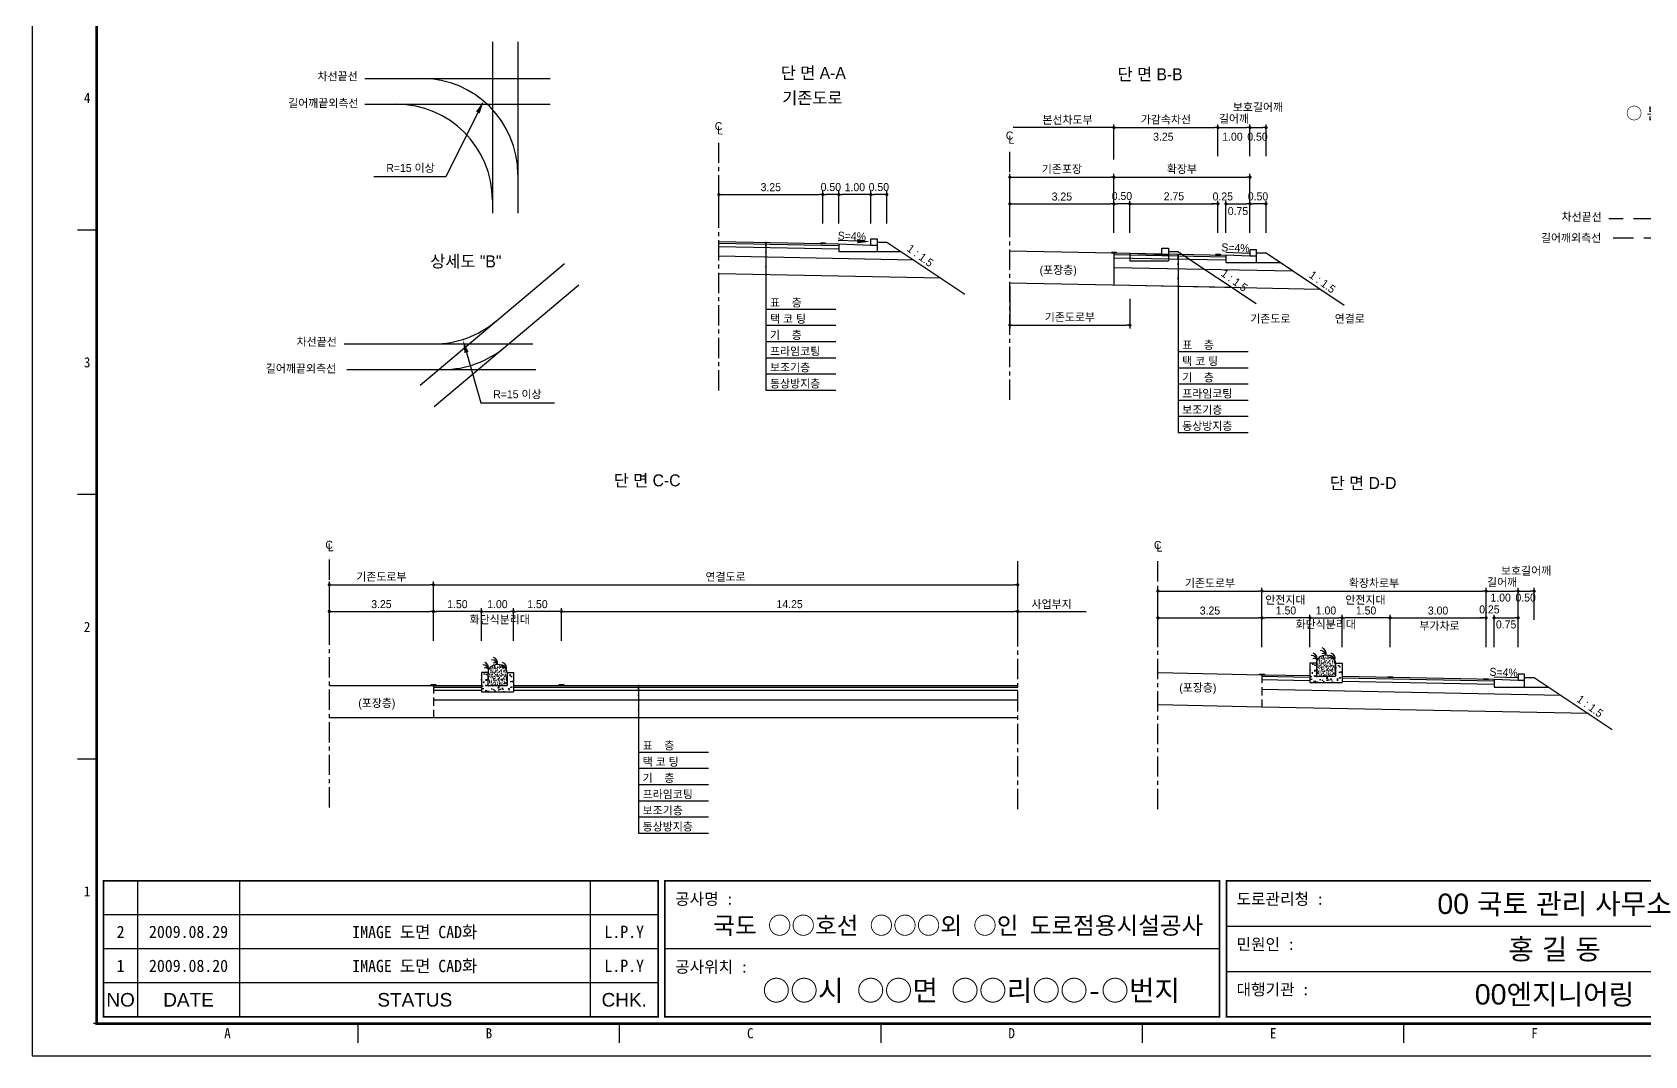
# Model space of a CAD drawing. Header units: millimetres. Extents: x 459 to 882, y -1 to 298.
# Drawn here: x 459 to 710.8, y -1.1 to 158.8 of the extents above; entities that cross this region are included whole.
import ezdxf
from ezdxf.enums import TextEntityAlignment as Align

# ---------------------------------------------------------------- set-up
doc = ezdxf.new("R2010")
doc.units = ezdxf.units.MM
doc.linetypes.add('CENTER', pattern=[50.8, 31.75, -6.35, 6.35, -6.35])
doc.linetypes.add('HIDDEN', pattern=[9.525, 6.35, -3.175])
for name, color, linetype in [('CC-GSTR-0004', 4, 'Continuous'), ('CZ-DIMT-0002', 7, 'Continuous'), ('CZ-EXST-0002', 1, 'Continuous'), ('CZ-LIN1-0007', 7, 'Continuous'), ('CZ-LIN2-0003', 3, 'Continuous'), ('CZ-LINE-0001', 7, 'Continuous'), ('CZ-TEXT-BOX0', 7, 'Continuous'), ('TITLE', 7, 'Continuous')]:
    doc.layers.add(name, color=color, linetype=linetype)
doc.styles.add('견고딕', font='arial.ttf')
doc.styles.add('돋움', font='')
doc.styles.add('돋음체', font='')
doc.styles.get('돋움').set_extended_font_data('Dotum')
doc.styles.get('돋음체').set_extended_font_data('DotumChe')

# ---------------------------------------------------------------- blocks, each defined once
blk = doc.blocks.new('_Dot')
at = {"color": 0, "linetype": 'ByBlock', "lineweight": -2}
blk.add_line((-0.5, 0), (-1, 0), dxfattribs=at)
at = {"color": 0, "linetype": 'ByBlock', "const_width": 0.5}
blk.add_lwpolyline([(-0.25, 0, 1), (0.25, 0, 1)], format="xyb", close=True, dxfattribs=at)

msp = doc.modelspace()

# ---------------------------------------------------------------- hatches: boundary and pattern name
at = {"layer": 'CZ-EXST-0002'}
h = msp.add_hatch(dxfattribs=at)
h.set_pattern_fill('AR-SAND', color=256, scale=0.01, style=0)
h.set_pattern_definition([(37.5, (-449.55384, 3541.0458), (-0.016000313, 0.489413237), [0, -0.38608, 0, -0.4318, 0, -0.41275]), (7.5, (-449.55384, 3541.0458), (0.44952328, 0.7168251), [0, -0.20828, 0, -0.34798, 0, -0.13335]), (327.5, (-449.86626, 3541.0458), (0.79099237, 0.001437185), [0, -0.127, 0, -0.4572, 0, -0.5969]), (317.5, (-449.86626, 3541.0458), (0.76355645, 0.22292932), [0, -0.0635, 0, -0.29972, 0, -0.3429])])
edge = h.paths.add_edge_path()
edge.add_ellipse((661.06, 60.2), major_axis=(-1.5, 0), ratio=0.829212, start_angle=180, end_angle=360)
edge.add_line((659.56, 60.2), (659.56, 58.2))
edge.add_line((659.56, 58.2), (662.56, 58.2))
edge.add_line((662.56, 58.2), (662.56, 60.2))
h = msp.add_hatch(dxfattribs=at)
h.set_pattern_fill('AR-CONC', color=256, scale=0.01, style=0)
h.set_pattern_definition([(50, (-578.9567, 3539.5826), (1.8218467, -0.15939086), [0.1905, -2.0955]), (355, (-578.9567, 3539.5826), (-0.3524283, 1.9105664), [0.1524, -1.6764]), (100.451, (-578.8049, 3539.5693), (1.469425, 1.7511669), [0.1619, -1.7809]), (46.1842, (-578.9567, 3540.0906), (2.7107904, -0.4204233), [0.28575, -3.14325]), (96.6356, (-578.7308, 3540.0556), (2.3740423, 2.4742556), [0.24285, -2.67135]), (351.184, (-578.9567, 3540.0906), (2.374046, 2.4742512), [0.2286, -2.5146]), (21, (-578.7027, 3539.9636), (1.5161488, -1.0226552), [0.1905, -2.0955]), (326, (-578.7027, 3539.9636), (0.6180203, 1.8418797), [0.1524, -1.6764]), (71.4514, (-578.5764, 3539.8784), (2.1341649, 0.8192286), [0.1619, -1.7809]), (37.5, (-578.9567, 3539.5826), (0.03088603, 0.84555039), [0, -1.65608, 0, -1.7018, 0, -1.68275]), (7.5, (-578.9567, 3539.5826), (0.66819663, 1.00180575), [0, -0.97028, 0, -1.61798, 0, -0.64135]), (327.5, (-579.5231, 3539.5826), (1.35590595, -0.05728744), [0, -0.635, 0, -1.9812, 0, -2.6289]), (317.5, (-579.7771, 3539.5826), (1.4812918, 0.2542649), [0, -0.8255, 0, -1.31572, 0, -1.8669])])
h.paths.add_polyline_path([(534.16, 55.74), (534.16, 58.74), (533.16, 58.74), (533.16, 56.74), (530.16, 56.74), (530.16, 58.74), (529.16, 58.74), (529.16, 55.74)])
h = msp.add_hatch(dxfattribs=at)
h.set_pattern_fill('AR-SAND', color=256, scale=0.01, style=0)
h.set_pattern_definition([(37.5, (-578.9567, 3539.5826), (-0.016000313, 0.489413237), [0, -0.38608, 0, -0.4318, 0, -0.41275]), (7.5, (-578.9567, 3539.5826), (0.44952328, 0.7168251), [0, -0.20828, 0, -0.34798, 0, -0.13335]), (327.5, (-579.26912, 3539.5826), (0.79099237, 0.001437185), [0, -0.127, 0, -0.4572, 0, -0.5969]), (317.5, (-579.2691, 3539.5826), (0.76355645, 0.22292932), [0, -0.0635, 0, -0.29972, 0, -0.3429])])
edge = h.paths.add_edge_path()
edge.add_ellipse((531.66, 58.74), major_axis=(-1.5, 0), ratio=0.829212, start_angle=180, end_angle=360)
edge.add_line((530.16, 58.74), (530.16, 56.74))
edge.add_line((530.16, 56.74), (533.16, 56.74))
edge.add_line((533.16, 56.74), (533.16, 58.74))
h = msp.add_hatch(dxfattribs=at)
h.set_pattern_fill('AR-CONC', color=256, scale=0.01, style=0)
h.set_pattern_definition([(50, (-449.5538, 3541.0458), (1.8218467, -0.15939086), [0.1905, -2.0955]), (355, (-449.5538, 3541.0458), (-0.3524283, 1.9105664), [0.1524, -1.6764]), (100.451, (-449.402, 3541.0325), (1.469425, 1.7511669), [0.1619, -1.7809]), (46.1842, (-449.5538, 3541.5538), (2.7107904, -0.4204233), [0.28575, -3.14325]), (96.6356, (-449.328, 3541.5187), (2.3740423, 2.4742556), [0.24285, -2.67135]), (351.184, (-449.5538, 3541.5538), (2.374046, 2.4742512), [0.2286, -2.5146]), (21, (-449.2998, 3541.4268), (1.5161488, -1.0226552), [0.1905, -2.0955]), (326, (-449.2998, 3541.4268), (0.6180203, 1.8418797), [0.1524, -1.6764]), (71.4514, (-449.1735, 3541.3416), (2.1341649, 0.8192286), [0.1619, -1.7809]), (37.5, (-449.55384, 3541.0458), (0.03088603, 0.84555039), [0, -1.65608, 0, -1.7018, 0, -1.68275]), (7.5, (-449.5538, 3541.0458), (0.66819663, 1.00180575), [0, -0.97028, 0, -1.61798, 0, -0.64135]), (327.5, (-450.12026, 3541.0458), (1.35590595, -0.05728744), [0, -0.635, 0, -1.9812, 0, -2.6289]), (317.5, (-450.3743, 3541.0458), (1.4812918, 0.2542649), [0, -0.8255, 0, -1.31572, 0, -1.8669])])
h.paths.add_polyline_path([(663.56, 57.2), (663.56, 60.2), (662.56, 60.2), (662.56, 58.2), (659.56, 58.2), (659.56, 60.2), (658.56, 60.2), (658.56, 57.2)])
at = {"layer": 'CZ-LIN1-0007'}
for points in [[(582.85, 125.77), (582.85, 125.89), (582.1, 125.91), (582.1, 125.78)], [(628.31, 124.31), (628.31, 124.44), (627.56, 124.45), (627.56, 124.33)], [(644.56, 123.99), (644.56, 124.11), (643.81, 124.13), (643.81, 124)], [(651.44, 58.36), (651.44, 58.48), (650.69, 58.5), (650.69, 58.37)], [(671.44, 57.96), (671.44, 58.08), (670.69, 58.1), (670.69, 57.97)], [(522.04, 56.74), (522.04, 56.86), (521.29, 56.86), (521.29, 56.74)], [(542.04, 56.74), (542.04, 56.86), (541.29, 56.86), (541.29, 56.74)], [(686.44, 57.66), (686.44, 57.78), (685.69, 57.8), (685.69, 57.67)]]:
    msp.add_hatch(color=256, dxfattribs=at).paths.add_polyline_path(points)

# ---------------------------------------------------------------- linework, layer by layer
at = {"color": 0, "linetype": 'ByBlock', "lineweight": -2}
for p, q in [((627.69, 143.91), (627.44, 143.91)), ((613.16, 68.29), (613.41, 68.29))]:
    msp.add_line(p, q, dxfattribs=at)
at = {"color": 0, "linetype": 'ByBlock', "const_width": 0.25}
for points in [[(627.81, 143.91, 1), (628.06, 143.91, 1)], [(613.04, 68.29, 1), (612.79, 68.29, 1)]]:
    msp.add_lwpolyline(points, format="xyb", close=True, dxfattribs=at)
at = {"layer": 'CC-GSTR-0004'}
for p, q in [((589.98, 126.53), (590.98, 126.53)), ((589.98, 125.53), (589.98, 126.53)), ((590.98, 126.53), (590.98, 124.53)), ((584.98, 125.73), (589.98, 125.53)), ((584.98, 125.73), (584.98, 124.53)), ((584.98, 124.53), (590.98, 124.53)), ((589.98, 125.53), (590.98, 125.53))]:
    msp.add_line(p, q, dxfattribs=at)
for points in [[(650.19, 123.82), (649.19, 123.82), (645.44, 123.97), (645.44, 122.82), (650.19, 122.82), (650.19, 124.82), (649.19, 124.82), (649.19, 123.82)], [(692.06, 57.49), (691.06, 57.49), (687.31, 57.64), (687.31, 56.49), (692.06, 56.49), (692.06, 58.49), (691.06, 58.49), (691.06, 57.49)]]:
    msp.add_lwpolyline(points, dxfattribs=at)
at = {"layer": 'CZ-EXST-0002'}
for p, q in [((530.87, 157.33), (530.87, 130.55)), ((534.85, 157.33), (534.85, 130.55)), ((510.97, 151.59), (539.92, 151.59)), ((510.97, 147.57), (539.92, 147.57)), ((611.69, 124.64), (630.44, 124.27)), ((630.44, 124.27), (635.44, 124.07)), ((630.44, 124.27), (630.44, 123.07)), ((635.44, 125.07), (636.44, 125.07)), ((635.44, 124.07), (635.44, 125.07)), ((635.44, 124.07), (636.44, 124.07)), ((636.44, 125.07), (636.44, 123.07)), ((636.44, 124.57), (637.94, 124.57)), ((637.94, 124.57), (650.14, 116.43)), ((519.58, 103.68), (542.13, 122.67)), ((630.44, 123.07), (636.44, 123.07)), ((521.79, 100.31), (544.39, 119.34)), ((611.69, 119.64), (646.36, 118.95)), ((507.71, 110.11), (537.19, 110.11)), ((508.12, 106.11), (537.67, 106.11)), ((651.06, 58.36), (634.81, 58.69)), ((505.41, 56.74), (521.66, 56.74)), ((651.06, 53.36), (634.81, 53.69)), ((505.41, 51.74), (521.66, 51.74))]:
    msp.add_line(p, q, dxfattribs=at)
at = {"layer": 'CZ-LIN1-0007'}
for p, q in [((582.1, 125.91), (582.85, 125.89)), ((582.1, 125.78), (582.85, 125.77)), ((582.85, 125.89), (582.85, 125.77)), ((627.56, 124.45), (628.31, 124.44)), ((627.56, 124.33), (628.31, 124.31)), ((628.31, 124.44), (628.31, 124.31)), ((643.81, 124.13), (644.56, 124.11)), ((643.81, 124), (644.56, 123.99)), ((644.56, 124.11), (644.56, 123.99)), ((650.69, 58.37), (650.69, 58.5)), ((650.69, 58.5), (651.44, 58.48)), ((651.44, 58.36), (650.69, 58.37)), ((651.44, 58.48), (651.44, 58.36)), ((670.69, 58.1), (671.44, 58.08)), ((670.69, 57.97), (670.69, 58.1)), ((671.44, 57.96), (670.69, 57.97)), ((671.44, 58.08), (671.44, 57.96)), ((521.29, 56.74), (521.29, 56.86)), ((521.29, 56.86), (522.04, 56.86)), ((522.04, 56.74), (521.29, 56.74)), ((522.04, 56.86), (522.04, 56.74)), ((541.29, 56.86), (542.04, 56.86)), ((541.29, 56.74), (541.29, 56.86)), ((542.04, 56.74), (541.29, 56.74)), ((542.04, 56.86), (542.04, 56.74)), ((685.69, 57.67), (685.69, 57.8)), ((685.69, 57.8), (686.44, 57.78)), ((686.44, 57.66), (685.69, 57.67)), ((686.44, 57.78), (686.44, 57.66))]:
    msp.add_line(p, q, dxfattribs=at)
at = {"layer": 'CZ-LIN2-0003'}
for p, q in [((566.23, 126.1), (584.98, 125.73)), ((590.98, 126.03), (592.48, 126.03)), ((592.48, 126.03), (604.68, 117.89)), ((566.23, 125.85), (584.98, 125.48)), ((566.23, 125.35), (584.98, 124.98)), ((566.23, 123.85), (596.65, 123.24)), ((590.98, 124.53), (594.73, 124.53)), ((627.94, 124.32), (627.94, 119.32)), ((627.94, 124.32), (645.44, 123.97)), ((627.94, 124.07), (645.44, 123.72)), ((627.94, 123.57), (645.44, 123.22)), ((650.19, 124.32), (651.69, 124.32)), ((651.69, 124.32), (663.89, 116.18)), ((566.23, 121.1), (600.91, 120.41)), ((627.94, 122.07), (655.9, 121.51)), ((650.19, 122.82), (653.94, 122.82)), ((627.94, 119.32), (660.15, 118.67)), ((530.16, 58.74), (529.16, 58.74)), ((529.16, 58.74), (529.16, 55.74)), ((530.16, 58.74), (530.16, 56.74)), ((533.16, 58.74), (533.16, 56.74)), ((533.16, 58.74), (534.16, 58.74)), ((534.16, 58.74), (534.16, 55.74)), ((658.56, 58.21), (651.06, 58.36)), ((658.56, 57.96), (651.06, 58.11)), ((659.56, 60.2), (658.56, 60.2)), ((658.56, 60.2), (658.56, 57.2)), ((659.56, 60.2), (659.56, 58.2)), ((659.56, 58.2), (662.56, 58.2)), ((662.56, 60.2), (663.56, 60.2)), ((662.56, 60.2), (662.56, 58.2)), ((663.56, 60.2), (663.56, 57.2)), ((687.31, 57.64), (663.56, 58.11)), ((692.06, 57.99), (693.56, 57.99)), ((693.56, 57.99), (705.77, 49.85)), ((521.66, 56.74), (529.16, 56.74)), ((521.66, 56.49), (529.16, 56.49)), ((521.66, 55.99), (529.16, 55.99)), ((529.16, 55.74), (534.16, 55.74)), ((530.16, 56.74), (533.16, 56.74)), ((534.16, 56.74), (612.91, 56.74)), ((534.16, 56.49), (612.91, 56.49)), ((534.16, 55.99), (612.91, 55.99)), ((658.56, 57.46), (651.06, 57.61)), ((697.78, 55.18), (651.06, 56.11)), ((658.56, 57.2), (663.56, 57.2)), ((687.31, 57.39), (663.56, 57.86)), ((687.31, 56.89), (663.56, 57.36)), ((692.06, 56.49), (695.81, 56.49)), ((521.66, 54.49), (612.91, 54.49)), ((702.03, 52.34), (651.06, 53.36)), ((521.66, 51.74), (612.91, 51.74))]:
    msp.add_line(p, q, dxfattribs=at)
for centre, radius, start, end in [((519.85, 136.59), 15, 0, 90), ((515.87, 132.57), 15, 0, 90), ((521.74, 125.11), 15, 270, 310.097), ((523.2, 121.11), 15, 270, 310.097), ((530.79, 59.86), 0.88, 7.8639, 92.7752), ((530.68, 60.2), 1, 347.1802, 67.3267), ((658.8, 60.54), 0.88, 7.8639, 92.7752), ((659.26, 60.51), 0.44, 19.771, 124.0366), ((658.69, 60.88), 1, 347.1802, 67.3267), ((660.19, 61.32), 0.88, 7.8639, 92.7752), ((660.65, 61.29), 0.44, 19.771, 124.0366), ((660.09, 61.67), 1, 347.1802, 67.3267), ((661.59, 60.54), 0.88, 7.8639, 92.7752), ((662.04, 60.51), 0.44, 19.771, 124.0366), ((661.48, 60.88), 1, 347.1802, 67.3267), ((529.4, 59.08), 0.88, 7.8639, 92.7752), ((529.85, 59.05), 0.44, 19.771, 124.0366), ((529.29, 59.42), 1, 347.1802, 67.3267), ((531.25, 59.83), 0.44, 19.771, 124.0366), ((532.18, 59.08), 0.88, 7.8639, 92.7752), ((532.64, 59.05), 0.44, 19.771, 124.0366), ((532.08, 59.42), 1, 347.1802, 67.3267)]:
    msp.add_arc(centre, radius, start, end, dxfattribs=at)
for centre in [(661.06, 60.2), (531.66, 58.74)]:
    msp.add_ellipse(centre, major_axis=(-1.5, 0), ratio=0.829212, start_param=3.141593, end_param=6.283185, dxfattribs=at)
at = {"layer": 'CZ-LINE-0001'}
for p, q in [((627.94, 143.91), (612.19, 143.91)), ((627.94, 138.94), (627.94, 144.41)), ((627.94, 139.44), (627.94, 144.41)), ((628.44, 143.91), (643.69, 143.91)), ((644.19, 139.44), (644.19, 144.41)), ((644.19, 139.44), (644.19, 144.41)), ((644.69, 143.91), (648.69, 143.91)), ((649.19, 139.44), (649.19, 144.41)), ((649.19, 139.44), (649.19, 144.41)), ((649.69, 143.91), (651.19, 143.91)), ((651.69, 139.44), (651.69, 144.41)), ((611.69, 132.49), (611.69, 136.66)), ((612.19, 136.16), (627.44, 136.16)), ((627.94, 132.49), (627.94, 136.66)), ((627.94, 132.49), (627.94, 136.66)), ((628.44, 136.16), (648.69, 136.16)), ((649.19, 132.49), (649.19, 136.66)), ((566.23, 128.9), (566.23, 133.95)), ((582.48, 128.9), (582.48, 133.95)), ((582.48, 128.9), (582.48, 133.95)), ((584.98, 128.9), (584.98, 133.95)), ((584.98, 128.9), (584.98, 133.95)), ((589.98, 128.9), (589.98, 133.95)), ((589.98, 131.34), (589.98, 133.95)), ((592.48, 128.9), (592.48, 133.95)), ((566.73, 133.45), (581.98, 133.45)), ((584.48, 133.45), (582.98, 133.45)), ((589.48, 133.45), (585.48, 133.45)), ((591.98, 133.45), (590.48, 133.45)), ((611.69, 127.44), (611.69, 132.49)), ((612.19, 131.99), (627.44, 131.99)), ((627.94, 127.44), (627.94, 132.49)), ((627.94, 127.44), (627.94, 132.49)), ((629.94, 131.99), (628.44, 131.99)), ((630.44, 127.44), (630.44, 132.49)), ((630.44, 127.44), (630.44, 132.49)), ((630.94, 131.99), (643.69, 131.99)), ((643.69, 131.99), (643.19, 131.99)), ((644.19, 127.44), (644.19, 132.49)), ((644.19, 127.44), (644.19, 132.49)), ((645.44, 127.44), (645.44, 132.49)), ((645.44, 127.44), (645.44, 132.49)), ((645.94, 131.99), (646.44, 131.99)), ((645.94, 131.99), (648.69, 131.99)), ((649.19, 129.88), (649.19, 132.49)), ((649.19, 127.44), (649.19, 132.49)), ((651.19, 131.99), (649.69, 131.99)), ((651.69, 127.44), (651.69, 132.49)), ((573.58, 125.96), (573.58, 102.88)), ((637.95, 124.12), (637.95, 96.26)), ((611.69, 119.14), (611.69, 112.53)), ((630.44, 117.14), (630.44, 112.53)), ((573.58, 115.54), (584.52, 115.54)), ((573.58, 113.01), (584.52, 113.01)), ((612.19, 113.03), (629.94, 113.03)), ((573.58, 110.47), (584.52, 110.47)), ((637.95, 108.92), (648.88, 108.92)), ((573.58, 107.94), (584.52, 107.94)), ((637.95, 106.39), (648.88, 106.39)), ((573.58, 105.41), (584.52, 105.41)), ((637.95, 103.85), (648.88, 103.85)), ((573.58, 102.88), (584.52, 102.88)), ((637.95, 101.32), (648.88, 101.32)), ((637.95, 98.79), (648.88, 98.79)), ((637.95, 96.26), (648.88, 96.26)), ((505.41, 68.79), (505.41, 72.96)), ((505.91, 72.46), (521.16, 72.46)), ((521.66, 68.79), (521.66, 72.96)), ((521.66, 68.79), (521.66, 72.96)), ((522.16, 72.46), (612.41, 72.46)), ((612.91, 68.79), (612.91, 72.96)), ((634.81, 67.79), (634.81, 71.97)), ((635.31, 71.47), (650.56, 71.47)), ((651.06, 67.79), (651.06, 71.97)), ((651.06, 67.79), (651.06, 71.97)), ((651.56, 71.47), (685.56, 71.47)), ((686.06, 67.79), (686.06, 71.97)), ((686.06, 67), (686.06, 71.97)), ((686.56, 71.47), (690.56, 71.47)), ((691.06, 67), (691.06, 71.97)), ((691.06, 67), (691.06, 71.97)), ((691.56, 71.47), (693.06, 71.47)), ((693.56, 67), (693.56, 71.97)), ((505.41, 63.73), (505.41, 68.79)), ((505.91, 68.29), (521.16, 68.29)), ((521.66, 63.73), (521.66, 68.79)), ((521.66, 63.73), (521.66, 68.79)), ((528.66, 68.29), (522.16, 68.29)), ((529.16, 63.73), (529.16, 68.79)), ((529.16, 63.73), (529.16, 68.79)), ((529.66, 68.29), (533.66, 68.29)), ((534.16, 63.73), (534.16, 68.79)), ((534.16, 63.73), (534.16, 68.79)), ((541.16, 68.29), (534.66, 68.29)), ((541.66, 63.73), (541.66, 68.79)), ((541.66, 63.73), (541.66, 68.79)), ((542.16, 68.29), (612.41, 68.29)), ((612.91, 63.73), (612.91, 68.79)), ((612.91, 63.73), (612.91, 68.79)), ((613.41, 68.29), (623.63, 68.29)), ((634.81, 62.74), (634.81, 67.79)), ((635.31, 67.29), (650.56, 67.29)), ((651.06, 62.74), (651.06, 67.79)), ((651.06, 62.74), (651.06, 67.79)), ((658.06, 67.29), (651.56, 67.29)), ((658.56, 62.74), (658.56, 67.79)), ((658.56, 62.74), (658.56, 67.79)), ((659.06, 67.29), (663.06, 67.29)), ((663.56, 62.74), (663.56, 67.79)), ((663.56, 62.74), (663.56, 67.79)), ((670.57, 67.29), (664.06, 67.29)), ((671.06, 62.74), (671.06, 67.79)), ((671.07, 62.74), (671.07, 67.79)), ((671.56, 67.29), (685.56, 67.29)), ((685.56, 67.29), (685.06, 67.29)), ((686.06, 62.74), (686.06, 67.79)), ((686.06, 62.74), (686.06, 67.79)), ((687.31, 62.74), (687.31, 67.79)), ((687.31, 62.74), (687.31, 67.79)), ((687.81, 67.29), (690.56, 67.29)), ((687.81, 67.29), (688.31, 67.29)), ((691.06, 62.74), (691.06, 67.79)), ((553.69, 56.74), (553.69, 33.65)), ((553.69, 46.31), (564.62, 46.31)), ((553.69, 43.78), (564.62, 43.78)), ((553.69, 41.25), (564.62, 41.25)), ((553.69, 38.72), (564.62, 38.72)), ((553.69, 36.19), (564.62, 36.19)), ((553.69, 33.65), (564.62, 33.65))]:
    msp.add_line(p, q, dxfattribs=at)
at = {"layer": 'CZ-LINE-0001', "linetype": 'CENTER', "ltscale": 0.1}
for p, q in [((566.23, 102.82), (566.23, 142.2)), ((611.69, 101.37), (611.69, 140.75)), ((505.41, 37.66), (505.41, 77.04)), ((612.91, 37.41), (612.91, 76.79)), ((634.81, 37.4), (634.81, 76.78))]:
    msp.add_line(p, q, dxfattribs=at)
at = {"layer": 'CZ-LINE-0001', "linetype": 'HIDDEN', "ltscale": 0.5}
for p, q in [((721.78, 129.63), (705.25, 129.63)), ((742.42, 126.63), (705.25, 126.63))]:
    msp.add_line(p, q, dxfattribs=at)
at = {"layer": 'CZ-LINE-0001', "linetype": 'HIDDEN', "ltscale": 0.2}
for p, q in [((651.06, 58.36), (651.06, 53.36)), ((521.66, 56.74), (521.66, 51.74))]:
    msp.add_line(p, q, dxfattribs=at)
at = {"layer": 'CZ-LINE-0001'}
for points in [[(528.6, 146.27), (523.6, 136.24), (512.36, 136.24)], [(587.85, 126.17), (584.85, 126.29)], [(649.08, 124.23), (645.44, 124.37)], [(526.83, 108.76), (529.06, 100.88), (540.56, 100.88)], [(690.96, 57.9), (687.32, 58.04)]]:
    msp.add_lwpolyline(points, dxfattribs=at)
at = {"layer": 'CZ-LINE-0001', "linetype": 'ByBlock'}
for centre, start, end in [((573.58, 125.9), 0, 180), ((573.58, 125.9), 0, 180), ((573.58, 125.21), 0, 180), ((573.58, 125.21), 0, 180), ((573.58, 125.21), 180, 0), ((573.58, 125.21), 180, 0), ((573.58, 124.42), 0, 180), ((573.58, 124.42), 0, 180), ((573.58, 124.42), 180, 0), ((573.58, 124.42), 180, 0), ((573.58, 125.9), 180, 0), ((573.58, 125.9), 180, 0), ((573.58, 125.7), 0, 180), ((573.58, 125.7), 0, 180), ((573.58, 125.7), 180, 0), ((573.58, 125.7), 180, 0), ((573.58, 125.46), 0, 180), ((573.58, 125.46), 0, 180), ((573.58, 125.46), 180, 0), ((573.58, 125.46), 180, 0), ((637.94, 123.37), 0, 180), ((637.94, 123.37), 0, 180), ((637.95, 124.06), 0, 180), ((637.95, 124.06), 0, 180), ((637.95, 124.06), 180, 0), ((637.95, 124.06), 180, 0), ((637.95, 123.86), 0, 180), ((637.95, 123.86), 0, 180), ((637.95, 123.86), 180, 0), ((637.95, 123.86), 180, 0), ((637.95, 123.62), 0, 180), ((637.95, 123.62), 0, 180), ((637.95, 123.62), 180, 0), ((637.95, 123.62), 180, 0), ((573.58, 122.18), 0, 180), ((573.58, 122.18), 0, 180), ((573.58, 122.18), 180, 0), ((573.58, 122.18), 180, 0), ((637.94, 123.37), 180, 0), ((637.94, 123.37), 180, 0), ((637.94, 122.58), 0, 180), ((637.94, 122.58), 0, 180), ((637.94, 122.58), 180, 0), ((637.94, 122.58), 180, 0), ((637.94, 120.34), 0, 180), ((637.94, 120.34), 0, 180), ((637.94, 120.34), 180, 0), ((637.94, 120.34), 180, 0), ((553.68, 55.99), 0, 180), ((553.68, 55.99), 0, 180), ((553.68, 55.99), 180, 0), ((553.68, 55.99), 180, 0), ((553.69, 56.68), 0, 180), ((553.69, 56.68), 0, 180), ((553.69, 56.68), 180, 0), ((553.69, 56.68), 180, 0), ((553.69, 56.47), 0, 180), ((553.69, 56.47), 0, 180), ((553.69, 56.47), 180, 0), ((553.69, 56.47), 180, 0), ((553.69, 56.24), 0, 180), ((553.69, 56.24), 0, 180), ((553.69, 56.24), 180, 0), ((553.69, 56.24), 180, 0), ((553.68, 55.19), 0, 180), ((553.68, 55.19), 0, 180), ((553.68, 55.19), 180, 0), ((553.68, 55.19), 180, 0), ((553.68, 52.95), 0, 180), ((553.68, 52.95), 0, 180), ((553.68, 52.95), 180, 0), ((553.68, 52.95), 180, 0)]:
    msp.add_arc(centre, 0.0625, start, end, dxfattribs=at)
at = {"layer": 'CZ-LINE-0001'}
for points in [[(528.31, 146.42), (529.5, 148.06), (528.9, 146.12)], [(587.86, 126.5), (589.85, 126.09), (587.84, 125.83)], [(526.51, 108.67), (526.29, 110.69), (527.15, 108.85)]]:
    msp.add_solid(points, dxfattribs=at)
at = {"layer": 'TITLE', "color": 7, "linetype": 'Continuous'}
for p, q in [((469.09, 127.88), (466.07, 127.88)), ((469.09, 86.55), (466.07, 86.55)), ((469.09, 45.22), (466.07, 45.22)), ((509.92, 0.87), (509.92, 3.89)), ((550.74, 0.87), (550.74, 3.89)), ((591.57, 0.87), (591.57, 3.89)), ((632.39, 0.87), (632.39, 3.89)), ((673.22, 0.87), (673.22, 3.89))]:
    msp.add_line(p, q, dxfattribs=at)
at = {"layer": 'TITLE', "ltscale": 150}
for p, q in [((475.46, 26.18), (475.46, 4.96)), ((491.37, 26.18), (491.37, 4.96)), ((546.15, 26.18), (546.15, 4.96)), ((556.76, 20.87), (470.15, 20.87)), ((645.5, 19.1), (732.11, 19.1)), ((556.76, 15.57), (470.15, 15.57)), ((644.43, 15.57), (557.82, 15.57)), ((556.76, 10.26), (470.15, 10.26)), ((645.5, 12.03), (732.11, 12.03))]:
    msp.add_line(p, q, dxfattribs=at)
at = {"layer": 'TITLE'}
msp.add_line((877.45, 3.89), (468.59, 3.89), dxfattribs=at)
msp.add_lwpolyline([(459.01, -1.14), (882.37, -1.14), (882.37, 298.24), (459.01, 298.24)], close=True, dxfattribs=at)
at = {"layer": 'TITLE', "linetype": 'Continuous', "const_width": 0.403}
msp.add_lwpolyline([(469.09, 3.89), (469.09, 293.2), (877.34, 293.2), (877.34, 3.89)], close=True, dxfattribs=at)
at = {"layer": 'TITLE', "ltscale": 150, "const_width": 0.265}
for points in [[(470.15, 26.18), (556.76, 26.18), (556.76, 4.96), (470.15, 4.96)], [(557.82, 26.18), (644.43, 26.18), (644.43, 4.96), (557.82, 4.96)], [(732.11, 4.96), (645.5, 4.96), (645.5, 26.18), (732.11, 26.18)]]:
    msp.add_lwpolyline(points, close=True, dxfattribs=at)

# ---------------------------------------------------------------- block references
at = {"layer": 'CZ-LINE-0001', "xscale": 0.5, "yscale": 0.5, "zscale": 0.5, "rotation": 180}
for p in [(627.94, 143.91), (644.19, 143.91), (649.19, 143.91), (611.69, 136.16), (627.94, 136.16), (566.23, 133.45), (582.48, 133.45), (584.98, 133.45), (589.98, 133.45), (611.69, 131.99), (627.94, 131.99), (630.44, 131.99), (645.44, 131.99), (645.44, 131.99), (649.19, 131.99), (611.69, 113.03), (505.41, 72.46), (521.66, 72.46), (634.81, 71.47), (651.06, 71.47), (686.06, 71.47), (691.06, 71.47), (505.41, 68.29), (521.66, 68.29), (529.16, 68.29), (534.16, 68.29), (541.66, 68.29), (634.81, 67.29), (651.06, 67.29), (658.56, 67.29), (663.56, 67.29), (671.06, 67.29), (687.31, 67.29), (687.31, 67.29)]:
    msp.add_blockref('_Dot', p, dxfattribs=at)
at = {"layer": 'CZ-LINE-0001', "xscale": 0.5, "yscale": 0.5, "zscale": 0.5}
for p in [(644.19, 143.91), (649.19, 143.91), (651.69, 143.91), (627.94, 136.16), (649.19, 136.16), (582.48, 133.45), (584.98, 133.45), (589.98, 133.45), (592.48, 133.45), (627.94, 131.99), (630.44, 131.99), (644.19, 131.99), (644.19, 131.99), (649.19, 131.99), (651.69, 131.99), (630.44, 113.03), (521.66, 72.46), (612.91, 72.46), (651.06, 71.47), (686.06, 71.47), (691.06, 71.47), (693.56, 71.47), (521.66, 68.29), (529.16, 68.29), (534.16, 68.29), (541.66, 68.29), (612.91, 68.29), (651.06, 67.29), (658.56, 67.29), (663.56, 67.29), (671.07, 67.29), (686.06, 67.29), (686.06, 67.29), (691.06, 67.29)]:
    msp.add_blockref('_Dot', p, dxfattribs=at)

# ---------------------------------------------------------------- texts
at = {"layer": 'CZ-DIMT-0002', "style": '돋움'}
for s, p in [('차선끝선', (506.7, 151.92)), ('길어깨끝외측선', (504.47, 147.73)), ('C', (566.19, 144.13)), ('L', (566.45, 143.47)), ('C', (611.65, 142.67)), ('L', (611.91, 142.01)), ('R=15 이상', (518.08, 137.6)), ('차선끝선', (700.98, 129.96)), ('차선끝선', (503.44, 110.44)), ('길어깨끝외측선', (500.98, 106.26)), ('R=15 이상', (534.78, 102.24)), ('C', (505.37, 78.71)), ('L', (505.63, 78.31)), ('C', (634.78, 78.69)), ('L', (635.04, 78.29))]:
    msp.add_text(s, height=1.25, dxfattribs=at).set_placement(p, align=Align.MIDDLE_CENTER)
msp.add_text('○ 분리대 설치길이는 접속되는 도로의 길어깨외측선과 변속차로의', height=1.875, dxfattribs=at).set_placement((707.9, 146.15), align=Align.MIDDLE_LEFT)
for s, p in [('3.25', (634.07, 141.86)), ('1.00', (644.86, 141.86)), ('0.50', (648.77, 141.86)), ('길어깨외측선', (694.63, 126.05)), ('(포장층)', (616.34, 121.03)), ('표    층', (574.23, 115.93)), ('택 코 팅', (574.23, 113.39)), ('기존도로', (649.23, 113.42)), ('연결로', (662.42, 113.42)), ('기    층', (574.23, 110.86)), ('프라임코팅', (574.23, 108.33)), ('표    층', (638.6, 109.31)), ('보조기층', (574.23, 105.8)), ('택 코 팅', (638.6, 106.78)), ('동상방지층', (574.23, 103.27)), ('기    층', (638.6, 104.24)), ('프라임코팅', (638.6, 101.71)), ('보조기층', (638.6, 99.18)), ('동상방지층', (638.6, 96.65)), ('안전지대', (651.58, 69.48)), ('안전지대', (664.08, 69.48)), ('1.00', (686.74, 69.84)), ('0.50', (690.65, 69.84)), ('사업부지', (615.07, 68.82)), ('화단식분리대', (527.31, 66.41)), ('화단식분리대', (656.31, 65.65)), ('부가차로', (675.64, 65.42)), ('(포장층)', (638.15, 55.76)), ('(포장층)', (509.93, 53.35)), ('표    층', (554.34, 46.7)), ('택 코 팅', (554.34, 44.17)), ('기    층', (554.34, 41.64)), ('프라임코팅', (554.34, 39.11)), ('보조기층', (554.34, 36.57)), ('동상방지층', (554.34, 34.04))]:
    msp.add_text(s, height=1.25, dxfattribs=at).set_placement(p)
for s, rotation, p in [('S=4%', 357.7094, (587.02, 126.95)), ('1 : 1.5', 323.8881, (597.69, 123.91)), ('S=4%', 357.7094, (646.92, 125.12)), ('1 : 1.5', 323.8881, (646.74, 120.03)), ('1 : 1.5', 323.8881, (660.49, 119.78)), ('S=4%', 357.7094, (688.8, 58.79)), ('1 : 1.5', 323.8881, (702.29, 53.5))]:
    msp.add_text(s, height=1.25, rotation=rotation, dxfattribs=at).set_placement(p, align=Align.MIDDLE_CENTER)
at = {"layer": 'CZ-DIMT-0002', "insert": (620.69, 145.05), "char_height": 1.25, "attachment_point": 5, "style": '돋움'}
msp.add_mtext('본선차도부', dxfattribs=at)
at = {"layer": 'CZ-LINE-0001', "char_height": 1.25, "attachment_point": 5, "style": '돋움'}
for s, insert in [('\\A1;길어깨', (646.69, 145.23)), ('\\A1;보호길어깨', (650.44, 147.03)), ('\\A1;가감속차선', (636.06, 145.11)), ('\\A1;기존포장', (619.81, 137.36)), ('\\A1;확장부', (638.56, 137.36)), ('\\A1;3.25', (574.35, 134.59)), ('\\A1;0.50', (583.73, 134.62)), ('\\A1;1.00', (587.48, 134.59)), ('\\A1;0.50', (591.23, 134.61)), ('\\A1;3.25', (619.81, 133.13)), ('\\A1;0.50', (629.19, 133.21)), ('\\A1;2.75', (637.31, 133.17)), ('\\A1;0.25', (644.94, 133.14)), ('\\A1;0.50', (650.44, 133.16)), ('\\A1;0.75', (647.31, 130.86)), ('\\A1;기존도로부', (621.06, 114.22)), ('\\A1;기존도로부', (513.54, 73.66)), ('\\A1;연결도로', (567.29, 73.65)), ('\\A1;기존도로부', (642.94, 72.66)), ('\\A1;확장차로{\\fGulimChe|b0|i0|c129|p32;부}', (668.56, 72.67)), ('\\A1;길어깨', (688.56, 72.79)), ('\\A1;보호길어깨', (692.31, 74.59)), ('\\A1;3.25', (513.54, 69.43)), ('\\A1;1.50', (525.41, 69.43)), ('\\A1;1.00', (531.66, 69.43)), ('\\A1;1.50', (537.91, 69.43)), ('\\A1;14.25', (577.29, 69.43)), ('\\A1;3.25', (642.94, 68.43)), ('\\A1;1.50', (654.81, 68.44)), ('\\A1;1.00', (661.06, 68.44)), ('\\A1;1.50', (667.32, 68.44)), ('\\A1;3.00', (678.56, 68.43)), ('\\A1;0.25', (686.58, 68.61)), ('\\A1;0.75', (689.19, 66.26))]:
    msp.add_mtext(s, dxfattribs=dict(at, insert=insert))
at = {"layer": 'CZ-TEXT-BOX0', "style": '돋움'}
for s, p in [('단 면 A-A', (580.99, 152.45)), ('단 면 B-B', (633.59, 152.24)), ('기존도로', (580.84, 148.55)), ('상세도 "B"', (526.73, 123.01)), ('단 면 C-C', (555.04, 88.78)), ('단 면 D-D', (666.85, 88.36))]:
    msp.add_text(s, height=1.875, dxfattribs=at).set_placement(p, align=Align.MIDDLE_CENTER)
at = {"layer": 'TITLE', "color": 3, "linetype": 'Continuous', "style": '돋음체'}
for s, p in [('4', (467.58, 148.55)), ('3', (467.58, 107.22)), ('2', (467.58, 65.89)), ('1', (467.58, 24.56)), ('A', (489.5, 2.38)), ('B', (530.33, 2.38)), ('C', (571.15, 2.38)), ('D', (611.98, 2.38)), ('E', (652.8, 2.38)), ('F', (693.63, 2.38))]:
    msp.add_text(s, height=1.59, dxfattribs=at).set_placement(p, align=Align.MIDDLE)
at = {"layer": 'TITLE', "style": '돋음체'}
for s, p in [('공사명 : ', (559.42, 22.46)), ('도로관리청 :', (647.09, 22.46)), ('민원인 :', (647.09, 15.39)), ('공사위치 :', (559.42, 11.85)), ('대행기관 :', (647.09, 8.32))]:
    msp.add_text(s, height=1.804, dxfattribs=at).set_placement(p)
at = {"layer": 'TITLE', "color": 7, "linetype": 'Continuous'}
for s, height, style, p in [('00 국토 관리 사무소', 3.1832, '견고딕', (696.76, 22.64)), ('국도 ○○호선 ○○○외 ○인 도로점용시설공사', 2.7, '돋음체', (603.63, 19.25)), ('홍 길 동', 3.183, '견고딕', (696.76, 15.57)), ('○○시 ○○면 ○○리○○-○번지', 3.1832, '돋음체', (605.66, 9.09)), ('00엔지니어링', 3.183, '견고딕', (696.76, 8.49))]:
    msp.add_text(s, height=height, dxfattribs=dict(at, style=style)).set_placement(p, align=Align.MIDDLE)
at = {"layer": 'TITLE', "color": 1, "linetype": 'Continuous', "style": '돋음체'}
msp.add_text('2', height=1.91, dxfattribs=at).set_placement((472.81, 18.22), align=Align.MIDDLE)
at = {"layer": 'TITLE', "linetype": 'Continuous'}
for s, height, style, p in [('2009.08.29', 1.91, '돋음체', (483.42, 18.22)), ('L.P.Y', 1.91, '돋음체', (551.46, 18.22)), ('1', 1.91, '돋음체', (472.81, 12.91)), ('2009.08.20', 1.91, '돋음체', (483.42, 12.91)), ('L.P.Y', 1.91, '돋음체', (551.46, 12.91)), ('NO', 2.122, '견고딕', (472.81, 7.61)), ('DATE', 2.122, '견고딕', (483.42, 7.61)), ('STATUS', 2.122, '견고딕', (518.76, 7.61)), ('CHK.', 2.122, '견고딕', (551.46, 7.61))]:
    msp.add_text(s, height=height, dxfattribs=dict(at, style=style)).set_placement(p, align=Align.MIDDLE)
at = {"layer": 'TITLE', "style": '돋음체'}
for p in [(518.76, 18.22), (518.76, 12.91)]:
    msp.add_text('IMAGE 도면 CAD화', height=1.9099, dxfattribs=at).set_placement(p, align=Align.MIDDLE)

doc.saveas('drawing.dxf')
